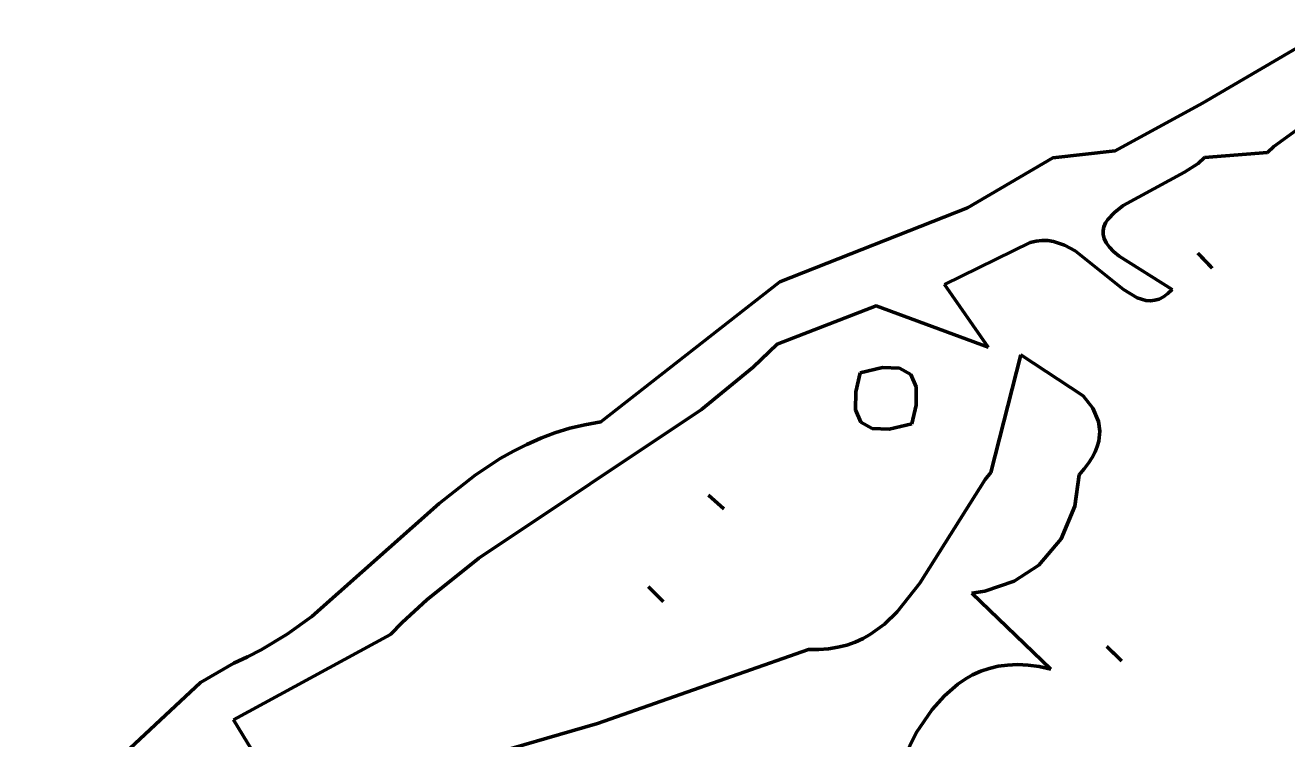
# Model space of a CAD drawing. Header units: millimetres. Extents: x 0 to 6.58, y 0 to 6.88.
# Drawn here: x 0.844 to 1.419, y 2.789 to 3.115 of the extents above; entities that cross this region are included whole.
import ezdxf

# ---------------------------------------------------------------- set-up
doc = ezdxf.new("R2010")
doc.units = ezdxf.units.MM
doc.layers.add('color#020202ff', color=7, linetype='CONTINUOUS', lineweight=100)
doc.layers.add('color#ffffffff', color=7, linetype='CONTINUOUS', lineweight=100)

msp = doc.modelspace()

# ---------------------------------------------------------------- linework, layer by layer
at = {"layer": 'color#020202ff'}
for p, q in [((1.38012, 3.07911), (1.44071, 3.1146)), ((1.4639, 3.09659), (1.41262, 3.05934)), ((1.34022, 3.05741), (1.38012, 3.07911)), ((1.31182, 3.05414), (1.34022, 3.05741)), ((1.40964, 3.05652), (1.3809, 3.05435)), ((1.41262, 3.05934), (1.40964, 3.05652)), ((1.273, 3.03144), (1.31182, 3.05414)), ((1.37802, 3.05164), (1.37193, 3.04762)), ((1.3809, 3.05435), (1.37802, 3.05164)), ((1.37193, 3.04762), (1.34385, 3.03236)), ((1.34385, 3.03236), (1.33989, 3.02931)), ((1.18751, 2.99766), (1.273, 3.03144)), ((1.33691, 3.02611), (1.33586, 3.02446)), ((1.33989, 3.02931), (1.33691, 3.02611)), ((1.33514, 3.02276), (1.33479, 3.02101)), ((1.33479, 3.02101), (1.33483, 3.01921)), ((1.33586, 3.02446), (1.33514, 3.02276)), ((1.30149, 3.01553), (1.26249, 2.99636)), ((1.30423, 3.01621), (1.30149, 3.01553)), ((1.30692, 3.0165), (1.30423, 3.01621)), ((1.30956, 3.01643), (1.30692, 3.0165)), ((1.31215, 3.01603), (1.30956, 3.01643)), ((1.31717, 3.01437), (1.31215, 3.01603)), ((1.32202, 3.01178), (1.31717, 3.01437)), ((1.33483, 3.01921), (1.3353, 3.01736)), ((1.3353, 3.01736), (1.33622, 3.01546)), ((1.33622, 3.01546), (1.33763, 3.0135)), ((1.34412, 2.9941), (1.32202, 3.01178)), ((1.33763, 3.0135), (1.33956, 3.01148)), ((1.33956, 3.01148), (1.34204, 3.0094)), ((1.34204, 3.0094), (1.3662, 2.99419)), ((1.37795, 3.01073), (1.38451, 3.00394)), ((1.38305, 3.00545), (1.37795, 3.01073)), ((1.38451, 3.00394), (1.38305, 3.00545)), ((1.10589, 2.93375), (1.18751, 2.99766)), ((1.26249, 2.99636), (1.28239, 2.96787)), ((1.35027, 2.99041), (1.34412, 2.9941)), ((1.36422, 2.99226), (1.36224, 2.9908)), ((1.3662, 2.99419), (1.36422, 2.99226)), ((1.23136, 2.98665), (1.18633, 2.96926)), ((1.28239, 2.96787), (1.23136, 2.98665)), ((1.35429, 2.98917), (1.35027, 2.99041)), ((1.35629, 2.98902), (1.35429, 2.98917)), ((1.35828, 2.98922), (1.35629, 2.98902)), ((1.36026, 2.9898), (1.35828, 2.98922)), ((1.36224, 2.9908), (1.36026, 2.9898)), ((1.18633, 2.96926), (1.17528, 2.95867)), ((1.28357, 2.91067), (1.29721, 2.96432)), ((1.29721, 2.96432), (1.32576, 2.94563)), ((1.17528, 2.95867), (1.15173, 2.93939)), ((1.22402, 2.95609), (1.2343, 2.95854)), ((1.2343, 2.95854), (1.24199, 2.9583)), ((1.24199, 2.9583), (1.2471, 2.95537)), ((1.22204, 2.94753), (1.22402, 2.95609)), ((1.2471, 2.95537), (1.24963, 2.94977)), ((1.22192, 2.93925), (1.22204, 2.94753)), ((1.24963, 2.94977), (1.24957, 2.94148)), ((1.32576, 2.94563), (1.33006, 2.94003)), ((1.24957, 2.94148), (1.24766, 2.93291)), ((1.33006, 2.94003), (1.33265, 2.93391)), ((1.15173, 2.93939), (1.05039, 2.87161)), ((1.22443, 2.93365), (1.22192, 2.93925)), ((1.33265, 2.93391), (1.33323, 2.92955)), ((1.07851, 2.92636), (1.08502, 2.9288)), ((1.08502, 2.9288), (1.09174, 2.93086)), ((1.09174, 2.93086), (1.09869, 2.93252)), ((1.09869, 2.93252), (1.10589, 2.93375)), ((1.22955, 2.93072), (1.22443, 2.93365)), ((1.2373, 2.93048), (1.22955, 2.93072)), ((1.24766, 2.93291), (1.2373, 2.93048)), ((1.33323, 2.92955), (1.33275, 2.92495)), ((1.06608, 2.92045), (1.0722, 2.92356)), ((1.0722, 2.92356), (1.07851, 2.92636)), ((1.33208, 2.92257), (1.3311, 2.92012)), ((1.33275, 2.92495), (1.33208, 2.92257)), ((1.04863, 2.90944), (1.06012, 2.91703)), ((1.06012, 2.91703), (1.06608, 2.92045)), ((1.3298, 2.91761), (1.32816, 2.91504)), ((1.3311, 2.92012), (1.3298, 2.91761)), ((1.32617, 2.91242), (1.32381, 2.90973)), ((1.32816, 2.91504), (1.32617, 2.91242)), ((1.03225, 2.89653), (1.04863, 2.90944)), ((1.25127, 2.86031), (1.281, 2.90758)), ((1.281, 2.90758), (1.28357, 2.91067)), ((1.32381, 2.90973), (1.3219, 2.89541)), ((1.15502, 2.90033), (1.16193, 2.89409)), ((1.1604, 2.89548), (1.15502, 2.90033)), ((0.97429, 2.84511), (1.03225, 2.89653)), ((1.16193, 2.89409), (1.1604, 2.89548)), ((1.3219, 2.89541), (1.31562, 2.88047)), ((1.31562, 2.88047), (1.30542, 2.8685)), ((1.05039, 2.87161), (1.02662, 2.85266)), ((1.30542, 2.8685), (1.29424, 2.8612)), ((1.24099, 2.8472), (1.25127, 2.86031)), ((1.29424, 2.8612), (1.28088, 2.85665)), ((1.12758, 2.85862), (1.13438, 2.85187)), ((1.13287, 2.85337), (1.12758, 2.85862)), ((1.13438, 2.85187), (1.13287, 2.85337)), ((1.28088, 2.85665), (1.27499, 2.85568)), ((1.27499, 2.85568), (1.31095, 2.82112)), ((1.02662, 2.85266), (1.01543, 2.84228)), ((0.963, 2.837), (0.97429, 2.84511)), ((1.01543, 2.84228), (1.01004, 2.83682)), ((1.23519, 2.84166), (1.24099, 2.8472)), ((1.01004, 2.83682), (0.93861, 2.79799)), ((0.95115, 2.82983), (0.963, 2.837)), ((1.22537, 2.83508), (1.22881, 2.83702)), ((1.22881, 2.83702), (1.23519, 2.84166)), ((1.20522, 2.83004), (1.20968, 2.83036)), ((1.20968, 2.83036), (1.21392, 2.83105)), ((1.21392, 2.83105), (1.21794, 2.83207)), ((1.21794, 2.83207), (1.22175, 2.83342)), ((1.22175, 2.83342), (1.22537, 2.83508)), ((1.33649, 2.83147), (1.34314, 2.8249)), ((1.34166, 2.82636), (1.33649, 2.83147)), ((0.93863, 2.82382), (0.94498, 2.82667)), ((0.94498, 2.82667), (0.95115, 2.82983)), ((1.10441, 2.79632), (1.20051, 2.83011)), ((1.20051, 2.83011), (1.20522, 2.83004)), ((1.34314, 2.8249), (1.34166, 2.82636)), ((0.92343, 2.81502), (0.93863, 2.82382)), ((1.27901, 2.82012), (1.27533, 2.81847)), ((1.28289, 2.82143), (1.27901, 2.82012)), ((1.28697, 2.82239), (1.28289, 2.82143)), ((1.29128, 2.82297), (1.28697, 2.82239)), ((1.29583, 2.82316), (1.29128, 2.82297)), ((1.30061, 2.82292), (1.29583, 2.82316)), ((1.30565, 2.82225), (1.30061, 2.82292)), ((1.31095, 2.82112), (1.30565, 2.82225)), ((0.84365, 2.74042), (0.92343, 2.81502)), ((1.26854, 2.81425), (1.26243, 2.80895)), ((1.27185, 2.8165), (1.26854, 2.81425)), ((1.27533, 2.81847), (1.27185, 2.8165)), ((1.26243, 2.80895), (1.25692, 2.80273)), ((1.25692, 2.80273), (1.24959, 2.79206)), ((0.93861, 2.79799), (0.96325, 2.75735)), ((1.04767, 2.77985), (1.10441, 2.79632)), ((1.24959, 2.79206), (1.22615, 2.74393))]:
    msp.add_line(p, q, dxfattribs=at)
at = {"layer": 'color#ffffffff'}
for p, q in [((1.44071, 3.1146), (1.38012, 3.07911)), ((1.41262, 3.05934), (1.4639, 3.09659)), ((1.38012, 3.07911), (1.34022, 3.05741)), ((1.34022, 3.05741), (1.31182, 3.05414)), ((1.3809, 3.05435), (1.40964, 3.05652)), ((1.40964, 3.05652), (1.41262, 3.05934)), ((1.31182, 3.05414), (1.273, 3.03144)), ((1.37193, 3.04762), (1.37802, 3.05164)), ((1.37802, 3.05164), (1.3809, 3.05435)), ((1.34385, 3.03236), (1.37193, 3.04762)), ((1.33989, 3.02931), (1.34385, 3.03236)), ((1.273, 3.03144), (1.18751, 2.99766)), ((1.33586, 3.02446), (1.33691, 3.02611)), ((1.33691, 3.02611), (1.33989, 3.02931)), ((1.33479, 3.02101), (1.33514, 3.02276)), ((1.33483, 3.01921), (1.33479, 3.02101)), ((1.33514, 3.02276), (1.33586, 3.02446)), ((1.26249, 2.99636), (1.30149, 3.01553)), ((1.30149, 3.01553), (1.30423, 3.01621)), ((1.30423, 3.01621), (1.30692, 3.0165)), ((1.30692, 3.0165), (1.30956, 3.01643)), ((1.30956, 3.01643), (1.31215, 3.01603)), ((1.31215, 3.01603), (1.31717, 3.01437)), ((1.31717, 3.01437), (1.32202, 3.01178)), ((1.3353, 3.01736), (1.33483, 3.01921)), ((1.33622, 3.01546), (1.3353, 3.01736)), ((1.33763, 3.0135), (1.33622, 3.01546)), ((1.32202, 3.01178), (1.34412, 2.9941)), ((1.33956, 3.01148), (1.33763, 3.0135)), ((1.34204, 3.0094), (1.33956, 3.01148)), ((1.3662, 2.99419), (1.34204, 3.0094)), ((1.37795, 3.01073), (1.38305, 3.00545)), ((1.38451, 3.00394), (1.37795, 3.01073)), ((1.38305, 3.00545), (1.38451, 3.00394)), ((1.18751, 2.99766), (1.10589, 2.93375)), ((1.28239, 2.96787), (1.26249, 2.99636)), ((1.34412, 2.9941), (1.35027, 2.99041)), ((1.36224, 2.9908), (1.36422, 2.99226)), ((1.36422, 2.99226), (1.3662, 2.99419)), ((1.18633, 2.96926), (1.23136, 2.98665)), ((1.23136, 2.98665), (1.28239, 2.96787)), ((1.35027, 2.99041), (1.35429, 2.98917)), ((1.35429, 2.98917), (1.35629, 2.98902)), ((1.35629, 2.98902), (1.35828, 2.98922)), ((1.35828, 2.98922), (1.36026, 2.9898)), ((1.36026, 2.9898), (1.36224, 2.9908)), ((1.17528, 2.95867), (1.18633, 2.96926)), ((1.29721, 2.96432), (1.28357, 2.91067)), ((1.32576, 2.94563), (1.29721, 2.96432)), ((1.15173, 2.93939), (1.17528, 2.95867)), ((1.2343, 2.95854), (1.22402, 2.95609)), ((1.24199, 2.9583), (1.2343, 2.95854)), ((1.2471, 2.95537), (1.24199, 2.9583)), ((1.22402, 2.95609), (1.22204, 2.94753)), ((1.24963, 2.94977), (1.2471, 2.95537)), ((1.22204, 2.94753), (1.22192, 2.93925)), ((1.24957, 2.94148), (1.24963, 2.94977)), ((1.33006, 2.94003), (1.32576, 2.94563)), ((1.24766, 2.93291), (1.24957, 2.94148)), ((1.33265, 2.93391), (1.33006, 2.94003)), ((1.05039, 2.87161), (1.15173, 2.93939)), ((1.22192, 2.93925), (1.22443, 2.93365)), ((1.33323, 2.92955), (1.33265, 2.93391)), ((1.08502, 2.9288), (1.07851, 2.92636)), ((1.09174, 2.93086), (1.08502, 2.9288)), ((1.09869, 2.93252), (1.09174, 2.93086)), ((1.10589, 2.93375), (1.09869, 2.93252)), ((1.22443, 2.93365), (1.22955, 2.93072)), ((1.22955, 2.93072), (1.2373, 2.93048)), ((1.2373, 2.93048), (1.24766, 2.93291)), ((1.33275, 2.92495), (1.33323, 2.92955)), ((1.0722, 2.92356), (1.06608, 2.92045)), ((1.07851, 2.92636), (1.0722, 2.92356)), ((1.3311, 2.92012), (1.33208, 2.92257)), ((1.33208, 2.92257), (1.33275, 2.92495)), ((1.06012, 2.91703), (1.04863, 2.90944)), ((1.06608, 2.92045), (1.06012, 2.91703)), ((1.32816, 2.91504), (1.3298, 2.91761)), ((1.3298, 2.91761), (1.3311, 2.92012)), ((1.32381, 2.90973), (1.32617, 2.91242)), ((1.32617, 2.91242), (1.32816, 2.91504)), ((1.04863, 2.90944), (1.03225, 2.89653)), ((1.281, 2.90758), (1.25127, 2.86031)), ((1.28357, 2.91067), (1.281, 2.90758)), ((1.3219, 2.89541), (1.32381, 2.90973)), ((1.15502, 2.90033), (1.1604, 2.89548)), ((1.16193, 2.89409), (1.15502, 2.90033)), ((1.03225, 2.89653), (0.97429, 2.84511)), ((1.1604, 2.89548), (1.16193, 2.89409)), ((1.31562, 2.88047), (1.3219, 2.89541)), ((1.30542, 2.8685), (1.31562, 2.88047)), ((1.02662, 2.85266), (1.05039, 2.87161)), ((1.29424, 2.8612), (1.30542, 2.8685)), ((1.25127, 2.86031), (1.24099, 2.8472)), ((1.28088, 2.85665), (1.29424, 2.8612)), ((1.12758, 2.85862), (1.13287, 2.85337)), ((1.13438, 2.85187), (1.12758, 2.85862)), ((1.13287, 2.85337), (1.13438, 2.85187)), ((1.27499, 2.85568), (1.28088, 2.85665)), ((1.31095, 2.82112), (1.27499, 2.85568)), ((1.01543, 2.84228), (1.02662, 2.85266)), ((0.97429, 2.84511), (0.963, 2.837)), ((1.01004, 2.83682), (1.01543, 2.84228)), ((1.24099, 2.8472), (1.23519, 2.84166)), ((0.93861, 2.79799), (1.01004, 2.83682)), ((0.963, 2.837), (0.95115, 2.82983)), ((1.22881, 2.83702), (1.22537, 2.83508)), ((1.23519, 2.84166), (1.22881, 2.83702)), ((1.20968, 2.83036), (1.20522, 2.83004)), ((1.21392, 2.83105), (1.20968, 2.83036)), ((1.21794, 2.83207), (1.21392, 2.83105)), ((1.22175, 2.83342), (1.21794, 2.83207)), ((1.22537, 2.83508), (1.22175, 2.83342)), ((1.33649, 2.83147), (1.34166, 2.82636)), ((1.34314, 2.8249), (1.33649, 2.83147)), ((0.94498, 2.82667), (0.93863, 2.82382)), ((0.95115, 2.82983), (0.94498, 2.82667)), ((1.20051, 2.83011), (1.10441, 2.79632)), ((1.20522, 2.83004), (1.20051, 2.83011)), ((1.34166, 2.82636), (1.34314, 2.8249)), ((0.93863, 2.82382), (0.92343, 2.81502)), ((1.27533, 2.81847), (1.27901, 2.82012)), ((1.27901, 2.82012), (1.28289, 2.82143)), ((1.28289, 2.82143), (1.28697, 2.82239)), ((1.28697, 2.82239), (1.29128, 2.82297)), ((1.29128, 2.82297), (1.29583, 2.82316)), ((1.29583, 2.82316), (1.30061, 2.82292)), ((1.30061, 2.82292), (1.30565, 2.82225)), ((1.30565, 2.82225), (1.31095, 2.82112)), ((0.92343, 2.81502), (0.84365, 2.74042)), ((1.26243, 2.80895), (1.26854, 2.81425)), ((1.26854, 2.81425), (1.27185, 2.8165)), ((1.27185, 2.8165), (1.27533, 2.81847)), ((1.25692, 2.80273), (1.26243, 2.80895)), ((1.24959, 2.79206), (1.25692, 2.80273)), ((0.96325, 2.75735), (0.93861, 2.79799)), ((1.10441, 2.79632), (1.04767, 2.77985)), ((1.22615, 2.74393), (1.24959, 2.79206))]:
    msp.add_line(p, q, dxfattribs=at)

doc.saveas('drawing.dxf')
